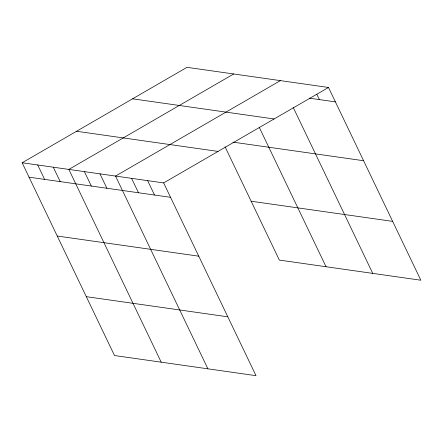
<?xml version="1.0" encoding="UTF-8"?>
<svg xmlns="http://www.w3.org/2000/svg" width="443" height="443" viewBox="0 0 443 443"><rect width="100%" height="100%" fill="white"/><g stroke="black" fill="none" stroke-linecap="round" stroke-linejoin="round"><path stroke-width="0.66" d="M22.15 162.769L163.655 182.915L256.01 375.675L114.504 355.53L22.15 162.769L186.99 67.325L328.496 87.47L420.85 280.231L279.345 260.085L225.055 146.777M233.688 73.975L68.848 169.414L161.202 362.175M280.386 80.62L115.54 176.065L207.9 368.825M163.655 182.915L328.496 87.47M309.336 98.169L335.395 101.879M132.595 98.822L274.095 118.968M232.924 142.131L363.598 160.731M76.55 131.272L218.05 151.417M251.148 201.233L392.653 221.373M29.05 177.178L170.555 197.318M57.252 236.03L198.757 256.176M86.307 296.672L227.807 316.817M316.773 94.193L319.359 99.592M293.161 107.289L372.74 273.381M259.388 127.617L326.042 266.736M147.619 180.628L154.518 195.036M131.577 178.346L138.482 192.755M99.98 173.85L106.879 188.253M84.414 171.629L91.313 186.038M53.282 167.199L60.182 181.608M37.716 164.984L44.616 179.393"/></g></svg>
